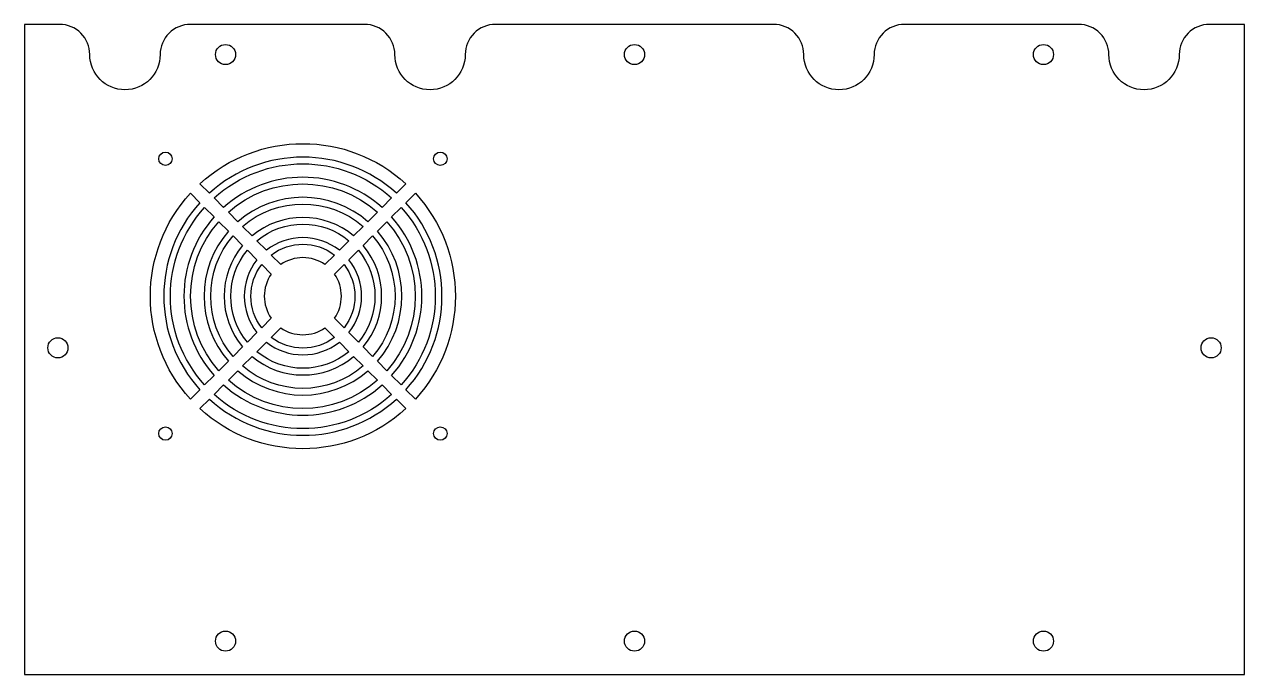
# Model space of a CAD drawing. Header units: millimetres. Extents: x 0 to 364, y 0 to 194.
import ezdxf

# ---------------------------------------------------------------- set-up
doc = ezdxf.new("R2010")
doc.units = ezdxf.units.MM

msp = doc.modelspace()

# ---------------------------------------------------------------- linework, layer by layer
for points in [[(364, 194), (353.5, 194, 0.414214), (344.5, 185, -1), (323.5, 185, 0.414214), (314.5, 194), (262.5, 194, 0.414214), (253.5, 185, -1), (232.5, 185, 0.414214), (223.5, 194), (140.5, 194, 0.414214), (131.5, 185, -1), (110.5, 185, 0.414214), (101.5, 194), (49.5, 194, 0.414214), (40.5, 185, -1), (19.5, 185, 0.414214), (10.5, 194), (0, 194), (0, 0), (364, 0)], [(113.8, 146.46), (110.97, 143.63, 0.386246), (55.18, 143.63), (52.34, 146.46, -0.388685)], [(59.42, 139.38), (56.59, 142.21, -0.384843), (109.55, 142.21), (106.72, 139.38, 0.381567)], [(63.68, 135.13), (60.84, 137.97, -0.379638), (105.3, 137.97), (102.47, 135.13, 0.375005)], [(52.35, 85.01), (49.52, 82.18, -0.388685), (49.52, 143.63), (52.35, 140.8, 0.386246)], [(113.8, 140.8), (116.63, 143.63, -0.388685), (116.63, 82.18), (113.8, 85.01, 0.386246)], [(56.6, 89.26), (53.76, 86.42, -0.384843), (53.76, 139.39), (56.6, 136.55, 0.381567)], [(67.93, 130.88), (65.09, 133.71, -0.372188), (101.05, 133.71), (98.22, 130.88, 0.365135)], [(109.55, 136.55), (112.38, 139.39, -0.384843), (112.38, 86.42), (109.55, 89.26, 0.381567)], [(60.85, 93.51), (58.01, 90.67, -0.379638), (58.01, 135.14), (60.85, 132.3, 0.375005)], [(105.3, 132.3), (108.13, 135.14, -0.379638), (108.13, 90.67), (105.3, 93.51, 0.375005)], [(72.19, 126.61), (69.35, 129.46, -0.360638), (96.8, 129.46), (93.95, 126.61, 0.348605)], [(65.1, 97.76), (62.26, 94.93, -0.372188), (62.26, 130.89), (65.1, 128.05, 0.365135)], [(76.48, 122.33), (73.62, 125.19, -0.340295), (92.53, 125.19), (89.67, 122.33, 0.315151)], [(101.04, 128.05), (103.88, 130.89, -0.372188), (103.88, 94.93), (101.04, 97.76, 0.365135)], [(69.37, 102.03), (66.52, 99.18, -0.360638), (66.52, 126.63), (69.37, 123.78, 0.348605)], [(96.78, 123.78), (99.62, 126.63, -0.360638), (99.62, 99.18), (96.78, 102.03, 0.348605)], [(73.65, 106.31), (70.79, 103.45, -0.340295), (70.79, 122.36), (73.65, 119.5, 0.315151)], [(92.49, 119.5), (95.36, 122.36, -0.340295), (95.36, 103.45), (92.49, 106.31, 0.315151)], [(89.67, 103.48), (92.53, 100.62, -0.340295), (73.62, 100.62), (76.48, 103.48, 0.315151)], [(93.95, 99.2), (96.8, 96.35, -0.360638), (69.35, 96.35), (72.19, 99.2, 0.348605)], [(98.22, 94.93), (101.05, 92.1, -0.372188), (65.09, 92.1), (67.93, 94.93, 0.365135)], [(102.47, 90.68), (105.3, 87.85, -0.379638), (60.84, 87.85), (63.68, 90.68, 0.375005)], [(106.72, 86.43), (109.55, 83.6, -0.384843), (56.59, 83.6), (59.42, 86.43, 0.381567)], [(52.34, 79.35), (55.18, 82.18, 0.386246), (110.97, 82.18), (113.8, 79.35, -0.388685)]]:
    msp.add_lwpolyline(points, format="xyb", close=True)
for centre, radius in [((60, 185), 3), ((182, 185), 3), ((304, 185), 3), ((42.07, 153.91), 2), ((124.07, 153.91), 2), ((10, 97.5), 3), ((354, 97.5), 3), ((42.07, 71.91), 2), ((124.07, 71.91), 2), ((60, 10), 3), ((182, 10), 3), ((304, 10), 3)]:
    msp.add_circle(centre, radius)

doc.saveas('drawing.dxf')
